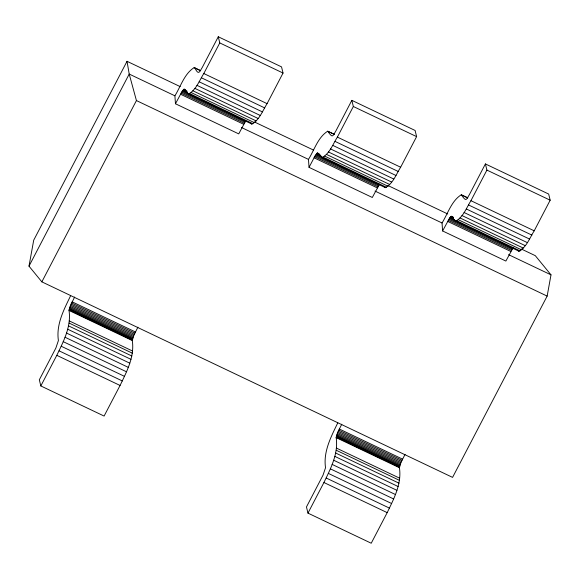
<?xml version="1.0" encoding="UTF-8"?>
<svg xmlns="http://www.w3.org/2000/svg" width="580" height="580" viewBox="0 0 580 580"><rect width="100%" height="100%" fill="white"/><g stroke="black" fill="none" stroke-linecap="round" stroke-linejoin="round"><path stroke-width="0.87" d="M137.91 327.171L133.806 335.378L132.298 340.569C134.705 356.642 126.795 371.49 120.067 385.461L104.096 416.063L40.832 385.947L56.797 355.337C63.525 341.373 71.442 326.518 69.027 310.445L70.535 305.254L74.639 297.047M405.043 454.336L400.939 462.543L399.432 467.734C401.846 483.814 393.929 498.662 387.201 512.633L371.236 543.235L307.965 513.119L323.93 482.509C330.658 468.546 338.575 453.69 336.161 437.617L337.669 432.426L341.772 424.219M521.376 249.037L535.289 255.664L551 274.855L547.15 296.09L452.574 477.384L41.854 281.858L29 266.155L33.705 240.2L127.027 61.306L180.206 86.623M70.637 295.677C63.909 309.647 55.992 324.495 58.406 340.569L55.861 348.058L39.331 379.791L40.832 385.947M337.777 422.849C331.042 436.812 323.132 451.668 325.539 467.741L322.995 475.23L306.465 506.956L307.965 513.119M29 266.155L129.209 74.059L127.027 61.306M41.854 281.858L136.43 100.565L129.209 74.059L174.899 95.809L175.465 103.769L238.735 133.886L245.449 121.365L182.178 91.241L175.465 103.769M174.899 95.809C180.772 86.406 184.375 73.696 194.148 67.606L200.637 70.695L194.148 67.606M182.178 91.241L184.259 89.088L187.84 93.554L251.887 124.076C259.456 119.959 262.638 110.635 267.075 103.646L283.04 73.044L281.539 66.881L218.276 36.765L202.304 67.374C199.687 71.442 198.686 75.973 194.923 68.012M187.84 93.554L188.623 93.96C196.185 89.835 199.368 80.519 203.805 73.529L219.776 42.92L218.276 36.765M379.545 184.194L372.302 197.475L309.031 167.352L308.473 159.399C314.338 149.988 317.942 137.279 327.714 131.189L334.203 134.277M309.031 167.352L315.187 155.715L317.543 152.757L322.19 157.542C329.752 153.424 332.942 144.101 337.371 137.112L353.343 106.51L351.842 100.347L415.106 130.471L416.607 136.626L400.642 167.228C396.205 174.225 393.022 183.541 385.453 187.666L321.407 157.144M351.842 100.347L335.871 130.957C332.463 136.293 332.898 138.635 327.714 131.189M513.111 247.776L505.869 261.058L442.598 230.942L442.04 222.981C447.905 213.57 451.508 200.868 461.281 194.779L467.77 197.867M442.598 230.942L449.841 217.66L451.392 216.26L453.009 217.029M451.392 216.26L454.974 220.726L519.02 251.249C526.589 247.124 529.772 237.807 534.209 230.818L550.173 200.209L548.673 194.054L485.409 163.937L469.438 194.539C466.03 199.882 466.465 202.217 461.281 194.779M454.974 220.726L455.757 221.132C463.318 217.007 466.509 207.691 470.938 200.694L486.91 170.092L485.409 163.937M219.776 42.92L283.04 73.044M353.343 106.51L416.607 136.626M486.91 170.092L550.173 200.209M328.49 131.595L334.167 134.299M462.057 195.177L467.734 197.881M203.805 73.529L267.075 103.646M337.371 137.112L400.642 167.228M470.938 200.694L534.209 230.818M201.485 77.822L264.755 107.938M335.051 141.404L398.322 171.52M468.618 204.987L531.889 235.11M199.172 81.787L262.443 111.904M332.746 145.37L396.01 175.493M466.313 208.96L529.576 239.076M196.932 85.332L260.202 115.449M330.498 148.915L393.769 179.031M464.065 212.498L527.336 242.621M194.815 88.356L258.086 118.472M328.381 151.938L391.652 182.062M461.948 215.528L525.219 245.644M192.879 90.784L256.142 120.908M326.446 154.374L389.716 184.491M460.012 217.957L523.283 248.073M254.656 122.068L313.57 150.111M388.02 185.556L447.745 213.984M191.168 92.561L254.439 122.677M324.735 156.143L388.005 186.26M458.301 219.726L521.572 249.85M183.976 89.168L185.6 89.944M451.11 216.34L453.546 217.5M183.621 89.436L186.862 90.98M317.188 153.026L319.616 154.186M450.754 216.608L453.183 217.768M183.193 89.878L187.246 91.814M316.76 153.468L320.812 155.397M450.326 217.05L453.567 218.595M189.74 93.626L253.011 123.743M323.306 157.209L386.577 187.333M456.873 220.799L520.144 250.915M182.707 90.487L187.572 92.807M316.274 154.077L321.951 156.774M449.841 217.66L454.705 219.98M315.745 154.831L379.015 184.947M449.311 218.413L512.582 248.537M181.62 92.133L244.883 122.249M315.187 155.715L378.45 185.832M448.753 219.298L512.017 249.422M181.04 93.126L244.303 123.243M314.606 156.709L377.877 186.825M448.173 220.291L511.444 250.415M180.46 94.199L243.731 124.316M314.026 157.782L377.297 187.898M447.593 221.364L510.864 251.488M241.439 127.491L308.473 159.399M375.006 191.074L442.04 222.981M508.573 254.656L551 274.855M136.43 100.565L547.15 296.09M72.138 301.832L135.408 331.956M339.278 429.004L402.542 459.128M71.572 302.963L134.843 333.079M338.705 430.135L401.976 460.252M71.035 304.108L134.299 334.232M338.169 431.281L401.44 461.404M70.535 305.254L133.806 335.378M337.669 432.426L400.939 462.543M70.093 306.363L133.364 336.487M337.226 433.536L400.497 463.652M69.716 307.407L132.979 337.531M336.849 434.579L400.12 464.696M69.411 308.364L132.682 338.481M336.545 435.536L399.816 465.653M69.194 309.198L132.465 339.322M336.327 436.37L399.598 466.494M69.064 309.901L132.334 340.018M336.197 437.074L399.468 467.19M69.027 310.445L132.298 340.569M336.161 437.617L399.432 467.734M69.245 320.892L132.516 351.016M336.378 448.064L399.649 478.181M69.1 323.075L132.37 353.191M336.233 450.247L399.504 480.363M68.578 325.88L131.849 355.997M335.719 453.045L398.982 483.169M67.708 329.23L130.978 359.346M334.841 456.402L398.112 486.518M66.497 333.043L129.768 363.167M333.63 460.215L396.901 490.332M64.989 337.226L128.26 367.343M332.123 464.391L395.393 494.515M63.213 341.656L126.484 371.78M330.346 468.828L393.617 498.952M61.219 346.238L124.49 376.355M328.36 473.403L391.623 503.527M59.066 350.835L122.329 380.959M326.199 478.007L389.47 508.123M56.797 355.337L120.067 385.461M323.93 482.509L387.201 512.633M518.245 250.843L519.02 251.249M384.678 187.26L385.453 187.666M251.111 123.678L251.887 124.076"/></g></svg>
